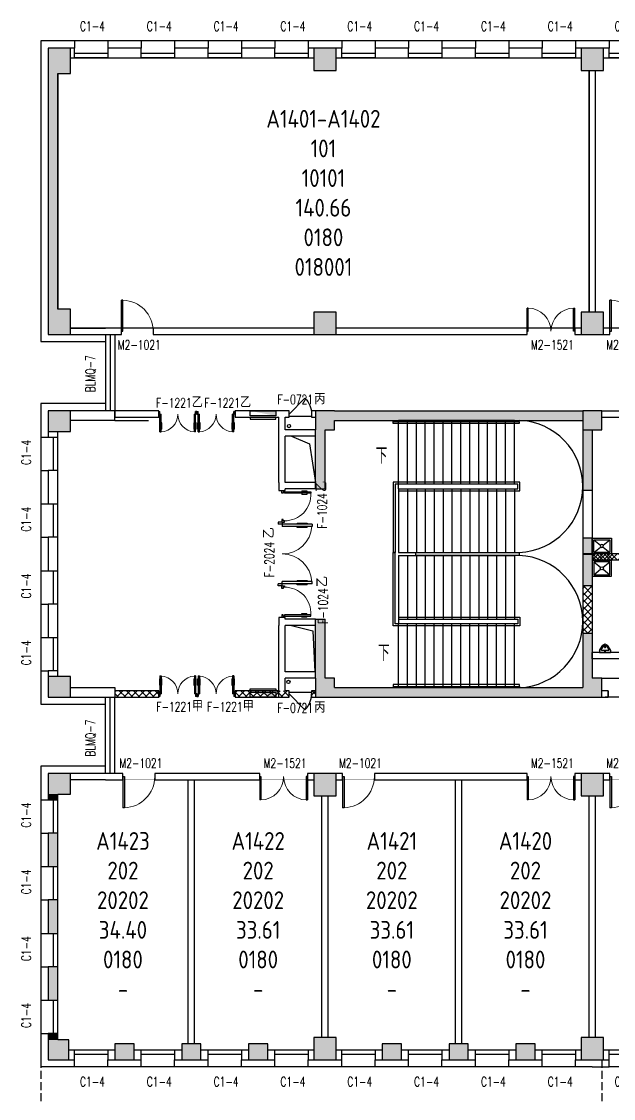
# Model space of a CAD drawing. Extents: x 2066852 to 2142668, y 313528 to 416301.
# Drawn here: x 2066877 to 2085477, y 382450 to 416301 of the extents above; entities that cross this region are included whole.
import ezdxf

# ---------------------------------------------------------------- set-up
doc = ezdxf.new("R2010")
doc.units = 0
doc.header["$LTSCALE"] = 1000
doc.header["$MEASUREMENT"] = 0
doc.linetypes.add('DASH', pattern=[0.35, 0.25, -0.1])
for name, color, linetype in [('body', 30, 'Continuous'), ('RM$', 5, 'Continuous'), ('RM$TXT', 5, 'Continuous'), ('消防', 222, 'Continuous')]:
    doc.layers.add(name, color=color, linetype=linetype)
doc.styles.add('_TCH_DIM', font='SIMPLEX', dxfattribs={"bigfont": 'GBCBIG'})
doc.styles.add('_TCH_WINDOW', font='txt.shx', dxfattribs={"height": 3.5, "bigfont": 'hztxt.shx'})
doc.styles.get("Standard").update_dxf_attribs({"font": 'gbenor.shx', "bigfont": 'gbcbig.shx'})

# ---------------------------------------------------------------- blocks, each defined once
blk = doc.blocks.new('cde')
at = {"layer": '消防'}
blk.add_hatch(color=256, dxfattribs=at).paths.add_polyline_path([(-873427, -271674), (-874227, -271674), (-873427, -271834)])
blk.add_lwpolyline([(-874227, -271674), (-873427, -271674), (-873427, -271834), (-874227, -271834)], close=True, dxfattribs=at)
blk = doc.blocks.new('$WINLIB2D$00000004')
for p, q in [((-0.5, 0.5), (0.5, 0.5)), ((-0.5, 0.241), (0.5, 0.241)), ((-0.5, -0.5), (0.5, -0.5))]:
    blk.add_line(p, q)
blk = doc.blocks.new('$DorLib2D$00000001')
for p, q in [((0.45, 0.975), (0.5, 0.975)), ((0.45, 0), (0.45, 0.975)), ((0.5, 0), (0.5, 0.975)), ((0.5, 0), (0.45, 0))]:
    blk.add_line(p, q)
at = {"lineweight": 13}
blk.add_arc((0.475, 0), 0.975, 91.4693, 180, dxfattribs=at)
blk = doc.blocks.new('$DorLib2D$00000002')
for p, q in [((-0.5, 0), (-0.5, 0.4875)), ((-0.475, 0.4875), (-0.5, 0.4875)), ((-0.475, 0), (-0.475, 0.4875)), ((0.475, 0), (0.475, 0.4875)), ((0.475, 0.4875), (0.5, 0.4875)), ((0.5, 0), (0.5, 0.4875)), ((-0.5, 0), (-0.475, 0)), ((0.5, 0), (0.475, 0))]:
    blk.add_line(p, q)
at = {"lineweight": 13}
for centre, start, end in [((-0.4875, 0), 0, 88.53072), ((0.4875, 0), 91.46928, 180)]:
    blk.add_arc(centre, 0.4875, start, end, dxfattribs=at)
blk = doc.blocks.new('$DorLib2D$00000011')
at = {"lineweight": 13}
for p, q in [((-0.483, 0.396), (-0.483, 0.235)), ((-0.417, 0.396), (-0.417, 0.235)), ((0.417, 0.396), (0.417, 0.235)), ((0.483, 0.396), (0.483, 0.235))]:
    blk.add_line(p, q, dxfattribs=at)
for p, q in [((-0.483, 0.396), (-0.467, 0.396)), ((-0.467, 0.471), (-0.467, -0.062)), ((-0.467, 0.471), (-0.433, 0.471)), ((-0.433, 0.471), (-0.433, 0.004)), ((-0.417, 0.396), (-0.433, 0.396)), ((0.417, 0.396), (0.433, 0.396)), ((0.433, 0.471), (0.433, 0.004)), ((0.467, 0.471), (0.433, 0.471)), ((0.467, 0.471), (0.467, -0.062)), ((0.483, 0.396), (0.467, 0.396)), ((-0.483, 0.235), (-0.467, 0.235)), ((-0.417, 0.235), (-0.433, 0.235)), ((0.417, 0.235), (0.433, 0.235)), ((0.483, 0.235), (0.467, 0.235)), ((-0.5, 0.004), (-0.433, 0.004)), ((-0.5, 0.004), (-0.5, -0.062)), ((0.5, 0.004), (0.433, 0.004)), ((0.5, 0.004), (0.5, -0.062)), ((-0.5, -0.062), (-0.467, -0.062)), ((0.5, -0.062), (0.467, -0.062))]:
    blk.add_line(p, q)
for centre, start, end in [((-0.467, 0.004), 0, 85.904), ((0.467, 0.004), 94.096, 180)]:
    blk.add_arc(centre, 0.467, start, end, dxfattribs=at)
blk = doc.blocks.new('$DorLib2D$00000009')
at = {"lineweight": 13}
for p, q in [((0.378, 0.782), (0.378, 0.624)), ((0.489, 0.782), (0.489, 0.624))]:
    blk.add_line(p, q, dxfattribs=at)
for p, q in [((0.413, 0.782), (0.378, 0.782)), ((0.413, 0.905), (0.413, 0.081)), ((0.454, 0.905), (0.413, 0.905)), ((0.454, 0.081), (0.454, 0.905)), ((0.489, 0.782), (0.454, 0.782)), ((0.413, 0.624), (0.378, 0.624)), ((0.489, 0.624), (0.454, 0.624)), ((-0.494, 0.081), (-0.453, 0.081)), ((-0.494, -0.002), (-0.494, 0.081)), ((-0.453, 0.081), (-0.453, 0.039)), ((-0.453, 0.039), (-0.412, 0.039)), ((-0.412, 0.039), (-0.412, -0.002)), ((0.413, 0.081), (0.454, 0.081)), ((0.454, 0.039), (0.413, 0.039)), ((0.413, 0.039), (0.413, -0.002)), ((0.495, 0.081), (0.454, 0.081)), ((0.454, 0.081), (0.454, 0.039)), ((0.495, -0.002), (0.495, 0.081)), ((-0.494, -0.002), (-0.494, -0.002)), ((-0.412, -0.002), (-0.494, -0.002)), ((0.413, -0.002), (0.495, -0.002)), ((0.495, -0.002), (0.495, -0.002))]:
    blk.add_line(p, q)
blk.add_arc((0.372, 0.082), 0.825, 87.134, 180.0717, dxfattribs=at)
blk = doc.blocks.new('$DorLib2D$00000114')
at = {"color": 0}
blk.add_line((0.5, 0), (-0.207, 0.707), dxfattribs=at)
blk.add_arc((0.5, 0), 1, 135, 180, dxfattribs=at)
blk = doc.blocks.new('$lvtry$00000221')
for p, q in [((-170, 0, 0), (170, 0, 0)), ((-170, -61, 0), (-170, 0, 0)), ((-162, -88, 0), (-69, -231, 0)), ((-124, -91, 0), (-43, -216, 0)), ((-116, -76, 0), (116, -76, 0)), ((43, -216, 0), (124, -91, 0)), ((69, -231, 0), (162, -88, 0)), ((170, -61, 0), (170, 0, 0))]:
    blk.add_line(p, q)
for centre, radius in [((0, -177, 0), 20), ((0, -38, 0), 17.7)]:
    blk.add_circle(centre, radius)
for centre, radius, start, end in [((-120, -61, 0), 50, 180, 213.0863), ((-116, -86, 0), 10, 90, 213.0863), ((0, -191, 0), 80, 210, 330), ((0, -191, 0), 50, 210, 330), ((116, -86, 0), 10, 326.9137, 90), ((120, -61, 0), 50, 326.9137, 0)]:
    blk.add_arc(centre, radius, start, end)
blk.add_point((0, -38, 0))
blk = doc.blocks.new('$lvtry$00000012')
for p, q in [((-250, -50, 0), (-39, -219, 0)), ((-250, -450, 0), (-39, -281, 0)), ((39, -219, 0), (250, -50, 0)), ((39, -281, 0), (250, -450, 0))]:
    blk.add_line(p, q)
at = {"elevation": 0}
for points in [[(300, -500), (300, 0), (-300, 0), (-300, -500)], [(250, -450), (250, -50), (-250, -50), (-250, -450)]]:
    blk.add_lwpolyline(points, close=True, dxfattribs=at)
blk.add_circle((0, -250, 0), 50)

msp = doc.modelspace()

# ---------------------------------------------------------------- hatches: boundary and pattern name
at = {"layer": 'body'}
for points in [[(2067713, 414665), (2068413, 414665), (2068413, 415465), (2067713, 415465)], [(2076063, 414764), (2076763, 414764), (2076763, 415465), (2076063, 415465)], [(2084463, 414764), (2085163, 414764), (2085163, 415465), (2084463, 415465)], [(2067713, 407264), (2068013, 407264), (2068013, 414665), (2067713, 414665)], [(2067713, 406464), (2068413, 406464), (2068413, 407264), (2067713, 407264)], [(2076063, 406464), (2076763, 406464), (2076763, 407164), (2076063, 407164)], [(2084463, 406464), (2085163, 406464), (2085163, 407164), (2084463, 407164)], [(2067713, 403415), (2068413, 403415), (2068413, 404064), (2067713, 404064)], [(2076113, 403464), (2076713, 403464), (2076713, 404064), (2076113, 404064)], [(2076713, 404064), (2076713, 403764), (2084513, 403764), (2084513, 404064)], [(2084513, 403464), (2085113, 403464), (2085113, 404064), (2084513, 404064)], [(2076413, 403464), (2076113, 403464), (2076113, 401614), (2076413, 401614)], [(2084813, 403464), (2084513, 403464), (2084513, 401564), (2084813, 401564)], [(2084513, 400064), (2084513, 399552), (2084813, 399552), (2084813, 400064)], [(2084513, 399564), (2084513, 398565), (2084813, 398565), (2084813, 399564)], [(2076113, 395664), (2076413, 395664), (2076413, 397514), (2076113, 397514)], [(2084513, 395664), (2084813, 395664), (2084813, 397065), (2084513, 397065)], [(2067713, 395064), (2068413, 395064), (2068413, 395715), (2067713, 395715)], [(2076113, 395064), (2076713, 395064), (2076713, 395664), (2076113, 395664)], [(2084513, 395064), (2085113, 395064), (2085113, 395664), (2084513, 395664)], [(2076713, 395364), (2076713, 395064), (2084513, 395064), (2084513, 395364)], [(2067713, 392015), (2068413, 392015), (2068413, 392664), (2067713, 392664)], [(2076063, 391964), (2076763, 391964), (2076763, 392664), (2076063, 392664)], [(2084463, 391964), (2085163, 391964), (2085163, 392664), (2084463, 392664)], [(2068013, 392015), (2067713, 392015), (2067713, 391840), (2068013, 391840)], [(2067713, 390790), (2067713, 389740), (2068013, 389740), (2068013, 390790)], [(2067713, 388690), (2067713, 387640), (2068013, 387640), (2068013, 388690)], [(2067713, 386590), (2067713, 385540), (2068013, 385540), (2068013, 386590)], [(2067713, 384290), (2068013, 384290), (2068013, 384490), (2067713, 384490)], [(2067713, 383665), (2068363, 383665), (2068363, 384290), (2067713, 384290)], [(2076063, 383665), (2076763, 383665), (2076763, 384364), (2076063, 384364)], [(2084463, 383665), (2085163, 383665), (2085163, 384364), (2084463, 384364)], [(2069813, 383665), (2070413, 383665), (2070413, 384164), (2069813, 384164)], [(2071913, 383665), (2072513, 383665), (2072513, 384164), (2071913, 384164)], [(2074013, 383665), (2074613, 383665), (2074613, 384164), (2074013, 384164)], [(2078213, 383665), (2078813, 383665), (2078813, 384164), (2078213, 384164)], [(2080313, 383665), (2080913, 383665), (2080913, 384164), (2080313, 384164)], [(2082413, 383665), (2083013, 383665), (2083013, 384164), (2082413, 384164)]]:
    msp.add_hatch(color=256, dxfattribs=at).paths.add_polyline_path(points)
h = msp.add_hatch(dxfattribs=at)
h.set_pattern_fill('ANSI37', color=256, scale=100, style=0)
h.set_pattern_definition([(45, (1225189.33, 730170.14), (-112.253202, 112.253202), []), (135, (1225189.33, 730170.14), (-112.253202, -112.253202), [])])
h.paths.add_polyline_path([(2069813, 395264), (2071188, 395264), (2071188, 395064), (2069813, 395064)])
h.paths.add_polyline_path([(2073588, 395264), (2074863, 395264), (2074863, 395064), (2073588, 395064)])
h.paths.add_polyline_path([(2075288, 395264), (2074863, 395264), (2074863, 395064), (2075288, 395064)])
h.paths.add_polyline_path([(2075988, 395264), (2076113, 395264), (2076113, 395064), (2075988, 395064)])
h.paths.add_polyline_path([(2084813, 399365), (2090213, 399365), (2090213, 400015), (2092313, 400015), (2092313, 400215), (2090013, 400215), (2090013, 399564), (2084813, 399564)])
h.paths.add_polyline_path([(2102213, 395264), (2110263, 395264), (2110263, 395064), (2102213, 395064)])
h.paths.add_polyline_path([(2133413, 395264), (2134113, 395264), (2134113, 395064), (2133413, 395064)])
h.paths.add_polyline_path([(2135913, 395064), (2136513, 395064), (2136513, 395264), (2135913, 395264)])
h.paths.add_polyline_path([(2137713, 395264), (2141113, 395264), (2141113, 395064), (2137713, 395064)])
h = msp.add_hatch(dxfattribs=at)
h.set_pattern_fill('ANSI37', color=256, scale=100, style=0)
h.set_pattern_definition([(45, (146285.54, -51265.35), (-112.253202, 112.253202), []), (135, (146285.54, -51265.35), (-112.253202, -112.253202), [])])
h.paths.add_polyline_path([(2084513, 398564), (2084813, 398564), (2084813, 397064), (2084513, 397064)])

# ---------------------------------------------------------------- linework, layer by layer
for p, q in [((2067488, 415690), (2067488, 406240)), ((2068538, 415690), (2067488, 415690)), ((2068538, 415690), (2068538, 415465)), ((2070638, 415690), (2069588, 415690)), ((2069588, 415690), (2069588, 415465)), ((2070638, 415690), (2070638, 415465)), ((2072738, 415690), (2071688, 415690)), ((2071688, 415690), (2071688, 415465)), ((2072738, 415690), (2072738, 415465)), ((2074838, 415690), (2073788, 415690)), ((2073788, 415690), (2073788, 415465)), ((2074838, 415690), (2074838, 415465)), ((2076413, 415690), (2075888, 415690)), ((2075888, 415690), (2075888, 415465)), ((2076938, 415690), (2076413, 415690)), ((2076938, 415690), (2076938, 415465)), ((2079038, 415690), (2077988, 415690)), ((2077988, 415690), (2077988, 415465)), ((2079038, 415690), (2079038, 415465)), ((2081138, 415690), (2080088, 415690)), ((2080088, 415690), (2080088, 415465)), ((2081138, 415690), (2081138, 415465)), ((2083238, 415690), (2082188, 415690)), ((2082188, 415690), (2082188, 415465)), ((2083238, 415690), (2083238, 415465)), ((2084813, 415690), (2084288, 415690)), ((2084288, 415690), (2084288, 415465)), ((2085338, 415690), (2084813, 415690)), ((2085338, 415690), (2085338, 415465)), ((2068413, 415465), (2067713, 415465)), ((2067713, 415465), (2067713, 414665)), ((2068538, 415465), (2068413, 415465)), ((2068413, 414665), (2068413, 415465)), ((2068538, 415164), (2068538, 415465)), ((2070638, 415465), (2069588, 415465)), ((2069588, 415465), (2069588, 415164)), ((2070638, 415164), (2070638, 415465)), ((2072738, 415465), (2071688, 415465)), ((2071688, 415465), (2071688, 415164)), ((2072738, 415164), (2072738, 415465)), ((2074838, 415465), (2073788, 415465)), ((2073788, 415465), (2073788, 415164)), ((2074838, 415164), (2074838, 415465)), ((2076063, 415465), (2075888, 415465)), ((2075888, 415465), (2075888, 415164)), ((2076763, 415465), (2076063, 415465)), ((2076063, 415465), (2076063, 414764)), ((2076938, 415465), (2076763, 415465)), ((2076763, 414764), (2076763, 415465)), ((2076938, 415164), (2076938, 415465)), ((2079038, 415465), (2077988, 415465)), ((2077988, 415465), (2077988, 415164)), ((2079038, 415164), (2079038, 415465)), ((2081138, 415465), (2080088, 415465)), ((2080088, 415465), (2080088, 415164)), ((2081138, 415164), (2081138, 415465)), ((2083238, 415465), (2082188, 415465)), ((2082188, 415465), (2082188, 415164)), ((2083238, 415164), (2083238, 415465)), ((2084463, 415465), (2084288, 415465)), ((2084288, 415465), (2084288, 415164)), ((2085163, 415465), (2084463, 415465)), ((2084463, 415465), (2084463, 414764)), ((2085338, 415465), (2085163, 415465)), ((2085163, 414764), (2085163, 415465)), ((2085338, 415164), (2085338, 415465)), ((2068413, 415164), (2068538, 415164)), ((2069588, 415164), (2070638, 415164)), ((2071688, 415164), (2072738, 415164)), ((2073788, 415164), (2074838, 415164)), ((2075888, 415164), (2076063, 415164)), ((2076763, 415164), (2076938, 415164)), ((2077988, 415164), (2079038, 415164)), ((2080088, 415164), (2081138, 415164)), ((2082188, 415164), (2083238, 415164)), ((2084288, 415164), (2084463, 415164)), ((2085163, 415164), (2085338, 415164)), ((2076063, 414764), (2076763, 414764)), ((2084463, 414764), (2085163, 414764)), ((2084713, 407164), (2084713, 414764)), ((2084913, 407164), (2084913, 414764)), ((2067713, 414665), (2067713, 407264)), ((2068013, 414665), (2068013, 407264)), ((2068013, 414665), (2068413, 414665)), ((2067713, 407264), (2067713, 406464)), ((2068413, 407264), (2068013, 407264)), ((2068413, 406464), (2068413, 407264)), ((2076763, 407164), (2076063, 407164)), ((2076063, 407164), (2076063, 406464)), ((2076763, 406464), (2076763, 407164)), ((2085163, 407164), (2084463, 407164)), ((2084463, 407164), (2084463, 406464)), ((2085163, 406464), (2085163, 407164)), ((2068413, 406664), (2069513, 406664)), ((2070013, 406664), (2069513, 406664)), ((2070013, 406464), (2070013, 406664)), ((2076063, 406664), (2071013, 406664)), ((2071013, 406664), (2071013, 406464)), ((2082763, 406664), (2076763, 406664)), ((2082763, 406464), (2082763, 406664)), ((2084463, 406664), (2084263, 406664)), ((2084263, 406664), (2084263, 406464)), ((2085363, 406664), (2085163, 406664)), ((2085363, 406464), (2085363, 406664)), ((2067488, 406240), (2069513, 406240)), ((2067713, 406464), (2068413, 406464)), ((2068413, 406464), (2069513, 406464)), ((2069513, 406464), (2070013, 406464)), ((2069513, 406464), (2069513, 404064)), ((2069663, 406464), (2069663, 404064)), ((2069813, 406464), (2069813, 404064)), ((2071013, 406464), (2076063, 406464)), ((2076063, 406464), (2076763, 406464)), ((2076763, 406464), (2082763, 406464)), ((2084263, 406464), (2084463, 406464)), ((2084463, 406464), (2085163, 406464)), ((2085163, 406464), (2085363, 406464)), ((2067488, 404290), (2067488, 403240)), ((2069513, 404290), (2067488, 404290)), ((2068413, 404064), (2067713, 404064)), ((2067713, 404064), (2067713, 403415)), ((2069813, 404064), (2068413, 404064)), ((2068413, 403415), (2068413, 404064)), ((2069813, 403764), (2069813, 404064)), ((2071188, 404064), (2069813, 404064)), ((2069813, 404064), (2069813, 403864)), ((2069813, 403864), (2071188, 403864)), ((2071188, 403864), (2071188, 404064)), ((2075063, 404064), (2073588, 404064)), ((2073588, 404064), (2073588, 403864)), ((2073588, 403864), (2074963, 403864)), ((2074963, 403464), (2074963, 403864)), ((2075288, 404064), (2075063, 404064)), ((2075163, 403864), (2075288, 403864)), ((2075163, 403464), (2075163, 403864)), ((2075288, 403864), (2075288, 404064)), ((2075288, 403894), (2075988, 403894)), ((2076113, 404064), (2075988, 404064)), ((2075988, 404064), (2075988, 403864)), ((2075988, 403864), (2076113, 403864)), ((2076713, 404064), (2076113, 404064)), ((2076113, 404064), (2076113, 403464)), ((2076713, 404064), (2084513, 404064)), ((2085113, 404064), (2084513, 404064)), ((2084513, 404064), (2084513, 403464)), ((2085113, 404064), (2090113, 404064)), ((2085113, 403464), (2085113, 404064)), ((2085113, 403864), (2090013, 403864)), ((2069813, 403764), (2068413, 403764)), ((2069813, 403764), (2070863, 403764)), ((2076713, 403764), (2084513, 403764)), ((2076713, 403464), (2076713, 403764)), ((2078513, 403764), (2084513, 403764)), ((2082363, 403764), (2078723, 403764)), ((2078723, 401764), (2078723, 403764)), ((2079003, 401764), (2079003, 403764)), ((2079283, 401764), (2079283, 403764)), ((2079563, 401764), (2079563, 403764)), ((2079843, 401764), (2079843, 403764)), ((2080123, 401764), (2080123, 403764)), ((2080403, 401764), (2080403, 403764)), ((2080683, 401764), (2080683, 403764)), ((2080963, 401764), (2080963, 403764)), ((2081243, 401764), (2081243, 403764)), ((2081523, 401764), (2081523, 403764)), ((2081803, 401764), (2081803, 403764)), ((2082083, 401764), (2082083, 403764)), ((2082363, 401764), (2082363, 403764)), ((2084513, 403764), (2084513, 395364)), ((2067488, 403240), (2067713, 403240)), ((2067713, 403415), (2067713, 403240)), ((2067713, 403415), (2068413, 403415)), ((2067713, 403240), (2068013, 403240)), ((2068013, 403240), (2068013, 403415)), ((2074963, 401814), (2074963, 403464)), ((2076113, 403464), (2075163, 403464)), ((2076113, 403264), (2075163, 403264)), ((2075163, 401814), (2075163, 403264)), ((2076113, 401614), (2076113, 403464)), ((2076413, 401614), (2076413, 403464)), ((2076413, 403464), (2076713, 403464)), ((2084513, 403464), (2085113, 403464)), ((2084513, 403464), (2084513, 401564)), ((2084813, 403464), (2084813, 401564)), ((2067488, 402190), (2067488, 401140)), ((2067488, 402190), (2067713, 402190)), ((2067713, 402190), (2067713, 401140)), ((2068013, 402190), (2067713, 402190)), ((2068013, 401140), (2068013, 402190)), ((2074963, 401814), (2074963, 401560)), ((2076113, 401814), (2075163, 401814)), ((2082533, 401824), (2078553, 401824)), ((2078553, 401824), (2078553, 399614)), ((2082533, 401554), (2082533, 401824)), ((2074963, 401560), (2075163, 401560)), ((2076113, 401614), (2075163, 401614)), ((2075163, 401560), (2075163, 401614)), ((2076113, 401614), (2076413, 401614)), ((2082473, 401764), (2078613, 401764)), ((2078613, 401764), (2078613, 399614)), ((2078723, 401614), (2078723, 401764)), ((2082363, 401764), (2078723, 401764)), ((2078723, 401614), (2082363, 401614)), ((2078723, 401614), (2078723, 399614)), ((2078723, 401614), (2082473, 401614)), ((2078723, 401614), (2078723, 401554)), ((2078723, 401554), (2082533, 401554)), ((2079003, 401614), (2079003, 399614)), ((2079283, 401614), (2079283, 399614)), ((2079563, 401614), (2079563, 399614)), ((2079843, 401614), (2079843, 399614)), ((2080123, 401614), (2080123, 399614)), ((2080403, 401614), (2080403, 399614)), ((2080683, 401614), (2080683, 399614)), ((2080963, 401614), (2080963, 399614)), ((2081243, 401614), (2081243, 399614)), ((2081523, 401614), (2081523, 399614)), ((2081803, 401614), (2081803, 399614)), ((2082083, 401614), (2082083, 399614)), ((2082363, 401614), (2082363, 399614)), ((2082473, 401614), (2082473, 401764)), ((2084513, 401564), (2084513, 397364)), ((2084813, 401564), (2084513, 401564)), ((2084813, 401564), (2084813, 397065)), ((2067488, 401140), (2067713, 401140)), ((2067713, 401140), (2068013, 401140)), ((2067488, 400090), (2067488, 399040)), ((2067488, 400090), (2067713, 400090)), ((2067713, 400090), (2067713, 399040)), ((2068013, 400090), (2067713, 400090)), ((2068013, 399040), (2068013, 400090)), ((2084513, 400064), (2084513, 399552)), ((2084813, 400064), (2084513, 400064)), ((2084813, 400064), (2084813, 399552)), ((2078613, 399614), (2078553, 399614)), ((2078553, 397304), (2078553, 399614)), ((2078553, 399614), (2078613, 399614)), ((2078613, 397364), (2078613, 399614)), ((2078723, 399614), (2082363, 399614)), ((2078723, 399514), (2082363, 399514)), ((2078723, 399514), (2078723, 397514)), ((2079003, 399514), (2079003, 397514)), ((2079283, 399514), (2079283, 397514)), ((2079563, 399514), (2079563, 397514)), ((2079843, 399514), (2079843, 397514)), ((2080123, 399514), (2080123, 397514)), ((2080403, 399514), (2080403, 397514)), ((2080683, 399514), (2080683, 397514)), ((2080963, 399514), (2080963, 397514)), ((2081243, 399514), (2081243, 397514)), ((2081523, 399514), (2081523, 397514)), ((2081803, 399514), (2081803, 397514)), ((2082083, 399514), (2082083, 397514)), ((2082363, 399514), (2082363, 397514)), ((2084513, 399564), (2084513, 398565)), ((2084813, 399564), (2084513, 399564)), ((2084813, 399552), (2084513, 399552)), ((2084813, 399370), (2085008, 399564)), ((2084813, 399564), (2084813, 398565)), ((2090013, 399564), (2084813, 399564)), ((2085023, 399365), (2084823, 399564)), ((2085033, 399365), (2085233, 399564)), ((2085248, 399365), (2085048, 399564)), ((2085257, 399365), (2085457, 399564)), ((2085472, 399365), (2085272, 399564)), ((2090013, 399365), (2084813, 399365)), ((2067488, 399040), (2067713, 399040)), ((2067713, 399040), (2068013, 399040)), ((2084813, 398565), (2084513, 398565)), ((2067488, 397990), (2067488, 396940)), ((2067488, 397990), (2067713, 397990)), ((2067713, 397990), (2067713, 396940)), ((2068013, 397990), (2067713, 397990)), ((2068013, 396940), (2068013, 397990)), ((2075163, 397569), (2074963, 397569)), ((2074963, 397569), (2074963, 397314)), ((2075163, 397514), (2075163, 397569)), ((2076113, 397514), (2075163, 397514)), ((2076113, 395664), (2076113, 397514)), ((2076113, 397514), (2076413, 397514)), ((2076413, 395664), (2076413, 397514)), ((2078723, 397574), (2082533, 397574)), ((2078723, 397574), (2078723, 397514)), ((2078723, 397514), (2078723, 397364)), ((2078723, 397514), (2082363, 397514)), ((2078723, 397514), (2082473, 397514)), ((2082473, 397514), (2082473, 397364)), ((2082533, 397574), (2082533, 397304)), ((2074963, 395664), (2074963, 397314)), ((2076113, 397314), (2075163, 397314)), ((2075163, 395864), (2075163, 397314)), ((2082533, 397304), (2078553, 397304)), ((2082473, 397364), (2078613, 397364)), ((2082363, 397364), (2078723, 397364)), ((2078723, 395364), (2078723, 397364)), ((2079003, 395364), (2079003, 397364)), ((2079283, 395364), (2079283, 397364)), ((2079563, 395364), (2079563, 397364)), ((2079843, 395364), (2079843, 397364)), ((2080123, 395364), (2080123, 397364)), ((2080403, 395364), (2080403, 397364)), ((2080683, 395364), (2080683, 397364)), ((2080963, 395364), (2080963, 397364)), ((2081243, 395364), (2081243, 397364)), ((2081523, 395364), (2081523, 397364)), ((2081803, 395364), (2081803, 397364)), ((2082083, 395364), (2082083, 397364)), ((2082363, 395364), (2082363, 397364)), ((2067488, 396940), (2067713, 396940)), ((2067713, 396940), (2068013, 396940)), ((2084513, 397065), (2084513, 395664)), ((2084813, 397065), (2084513, 397065)), ((2084813, 397065), (2084813, 395664)), ((2088114, 396464), (2084813, 396464)), ((2084813, 396264), (2084813, 396464)), ((2088014, 396264), (2084813, 396264)), ((2067488, 395890), (2067488, 394840)), ((2067488, 395890), (2067713, 395890)), ((2068013, 395890), (2067713, 395890)), ((2067713, 395890), (2067713, 395715)), ((2068013, 395715), (2068013, 395890)), ((2076113, 395864), (2075163, 395864)), ((2068413, 395715), (2067713, 395715)), ((2067713, 395715), (2067713, 395064)), ((2068413, 395064), (2068413, 395715)), ((2074963, 395064), (2074963, 395664)), ((2075163, 395264), (2075163, 395664)), ((2076113, 395664), (2075163, 395664)), ((2076113, 395664), (2076113, 395064)), ((2076713, 395664), (2076413, 395664)), ((2076713, 395364), (2076713, 395664)), ((2084513, 395664), (2084513, 395364)), ((2085113, 395664), (2084813, 395664)), ((2085113, 395664), (2088014, 395664)), ((2085113, 395064), (2085113, 395664)), ((2067713, 395064), (2068413, 395064)), ((2068413, 395364), (2069813, 395364)), ((2068413, 395064), (2069813, 395064)), ((2069513, 392664), (2069513, 395064)), ((2069663, 392664), (2069663, 395064)), ((2069813, 395364), (2069813, 395064)), ((2071188, 395264), (2069813, 395264)), ((2069813, 395264), (2069813, 395064)), ((2069813, 392664), (2069813, 395064)), ((2069813, 395064), (2071188, 395064)), ((2071188, 395064), (2071188, 395264)), ((2074963, 395264), (2073588, 395264)), ((2073588, 395264), (2073588, 395064)), ((2073588, 395064), (2074963, 395064)), ((2074963, 395064), (2074963, 395264)), ((2074963, 395064), (2075288, 395064)), ((2075288, 395264), (2075163, 395264)), ((2075288, 395064), (2075288, 395264)), ((2075288, 395226), (2075988, 395226)), ((2076113, 395264), (2075988, 395264)), ((2075988, 395264), (2075988, 395064)), ((2075988, 395064), (2076113, 395064)), ((2076113, 395064), (2076713, 395064)), ((2076713, 395364), (2084513, 395364)), ((2076713, 395064), (2084513, 395064)), ((2078513, 395364), (2084513, 395364)), ((2082363, 395364), (2078723, 395364)), ((2084513, 395064), (2085113, 395064)), ((2085313, 395264), (2085113, 395264)), ((2085113, 395064), (2085313, 395064)), ((2088213, 395064), (2085213, 395064)), ((2085313, 395064), (2085313, 395264)), ((2067488, 394840), (2069513, 394840)), ((2067488, 392890), (2067488, 391840)), ((2069513, 392890), (2067488, 392890)), ((2068413, 392664), (2067713, 392664)), ((2067713, 392664), (2067713, 392015)), ((2069513, 392664), (2068413, 392664)), ((2068413, 392015), (2068413, 392664)), ((2069513, 392465), (2068413, 392465)), ((2070063, 392664), (2069513, 392664)), ((2069513, 392465), (2070063, 392465)), ((2070063, 392465), (2070063, 392664)), ((2074363, 392664), (2071063, 392664)), ((2071063, 392664), (2071063, 392465)), ((2071063, 392465), (2074363, 392465)), ((2072113, 384164), (2072113, 392465)), ((2072313, 384164), (2072313, 392465)), ((2074363, 392465), (2074363, 392664)), ((2076063, 392664), (2075863, 392664)), ((2075863, 392664), (2075863, 392465)), ((2075863, 392465), (2076063, 392465)), ((2076763, 392664), (2076063, 392664)), ((2076063, 392664), (2076063, 391964)), ((2076963, 392664), (2076763, 392664)), ((2076763, 391964), (2076763, 392664)), ((2076763, 392465), (2076963, 392465)), ((2076963, 392465), (2076963, 392664)), ((2082763, 392664), (2077963, 392664)), ((2077963, 392664), (2077963, 392465)), ((2077963, 392465), (2082763, 392465)), ((2080513, 384164), (2080513, 392465)), ((2080713, 384164), (2080713, 392465)), ((2082763, 392465), (2082763, 392664)), ((2084463, 392664), (2084263, 392664)), ((2084263, 392664), (2084263, 392465)), ((2084263, 392465), (2084463, 392465)), ((2085163, 392664), (2084463, 392664)), ((2084463, 392664), (2084463, 391964)), ((2085363, 392664), (2085163, 392664)), ((2085163, 391964), (2085163, 392664)), ((2085163, 392465), (2085363, 392465)), ((2085363, 392465), (2085363, 392664)), ((2067713, 392015), (2067713, 391840)), ((2068013, 391840), (2068013, 392015)), ((2068013, 392015), (2068413, 392015)), ((2067488, 391840), (2067713, 391840)), ((2067713, 391840), (2068013, 391840)), ((2076063, 391964), (2076763, 391964)), ((2076313, 384364), (2076313, 391964)), ((2076513, 384364), (2076513, 391964)), ((2084463, 391964), (2085163, 391964)), ((2084713, 384364), (2084713, 391964)), ((2084913, 384364), (2084913, 391964)), ((2067488, 390790), (2067488, 389740)), ((2067488, 390790), (2067713, 390790)), ((2067713, 390790), (2067713, 389740)), ((2068013, 390790), (2067713, 390790)), ((2068013, 389740), (2068013, 390790)), ((2067488, 389740), (2067713, 389740)), ((2067713, 389740), (2068013, 389740)), ((2067488, 388690), (2067488, 387640)), ((2067488, 388690), (2067713, 388690)), ((2067713, 388690), (2067713, 387640)), ((2068013, 388690), (2067713, 388690)), ((2068013, 387640), (2068013, 388690)), ((2067488, 387640), (2067713, 387640)), ((2067713, 387640), (2068013, 387640)), ((2067488, 386590), (2067488, 385540)), ((2067488, 386590), (2067713, 386590)), ((2067713, 386590), (2067713, 385540)), ((2068013, 386590), (2067713, 386590)), ((2068013, 385540), (2068013, 386590)), ((2067488, 385540), (2067713, 385540)), ((2067713, 385540), (2068013, 385540)), ((2067488, 384490), (2067488, 383440)), ((2067488, 384490), (2067713, 384490)), ((2068013, 384490), (2067713, 384490)), ((2067713, 384490), (2067713, 384290)), ((2067713, 384290), (2067713, 383665)), ((2068013, 384290), (2068013, 384490)), ((2068363, 384290), (2068013, 384290)), ((2068363, 383665), (2068363, 384290)), ((2076763, 384364), (2076063, 384364)), ((2076063, 384364), (2076063, 383665)), ((2076763, 383665), (2076763, 384364)), ((2085163, 384364), (2084463, 384364)), ((2084463, 384364), (2084463, 383665)), ((2085163, 383665), (2085163, 384364)), ((2068538, 383965), (2068363, 383965)), ((2068538, 383665), (2068538, 383965)), ((2069813, 383965), (2069588, 383965)), ((2069588, 383965), (2069588, 383665)), ((2070413, 384164), (2069813, 384164)), ((2069813, 384164), (2069813, 383665)), ((2070413, 383665), (2070413, 384164)), ((2070638, 383965), (2070413, 383965)), ((2070638, 383665), (2070638, 383965)), ((2071913, 383965), (2071688, 383965)), ((2071688, 383965), (2071688, 383665)), ((2072513, 384164), (2071913, 384164)), ((2071913, 384164), (2071913, 383665)), ((2072513, 383665), (2072513, 384164)), ((2072738, 383965), (2072513, 383965)), ((2072738, 383665), (2072738, 383965)), ((2074013, 383965), (2073788, 383965)), ((2073788, 383965), (2073788, 383665)), ((2074613, 384164), (2074013, 384164)), ((2074013, 384164), (2074013, 383665)), ((2074613, 383665), (2074613, 384164)), ((2074838, 383965), (2074613, 383965)), ((2074838, 383665), (2074838, 383965)), ((2076063, 383965), (2075888, 383965)), ((2075888, 383965), (2075888, 383665)), ((2076938, 383965), (2076763, 383965)), ((2076938, 383665), (2076938, 383965)), ((2078213, 383965), (2077988, 383965)), ((2077988, 383965), (2077988, 383665)), ((2078813, 384164), (2078213, 384164)), ((2078213, 384164), (2078213, 383665)), ((2078813, 383665), (2078813, 384164)), ((2079038, 383965), (2078813, 383965)), ((2079038, 383665), (2079038, 383965)), ((2080313, 383965), (2080088, 383965)), ((2080088, 383965), (2080088, 383665)), ((2080913, 384164), (2080313, 384164)), ((2080313, 384164), (2080313, 383665)), ((2080913, 383665), (2080913, 384164)), ((2081138, 383965), (2080913, 383965)), ((2081138, 383665), (2081138, 383965)), ((2082413, 383965), (2082188, 383965)), ((2082188, 383965), (2082188, 383665)), ((2083013, 384164), (2082413, 384164)), ((2082413, 384164), (2082413, 383665)), ((2083013, 383665), (2083013, 384164)), ((2083238, 383965), (2083013, 383965)), ((2083238, 383665), (2083238, 383965)), ((2084463, 383965), (2084288, 383965)), ((2084288, 383965), (2084288, 383665)), ((2085338, 383965), (2085163, 383965)), ((2085338, 383665), (2085338, 383965)), ((2067713, 383665), (2068363, 383665)), ((2068363, 383665), (2068538, 383665)), ((2068538, 383440), (2068538, 383665)), ((2069588, 383665), (2069813, 383665)), ((2069588, 383440), (2069588, 383665)), ((2069813, 383665), (2070413, 383665)), ((2070413, 383665), (2070638, 383665)), ((2070638, 383440), (2070638, 383665)), ((2071688, 383665), (2071913, 383665)), ((2071688, 383440), (2071688, 383665)), ((2071913, 383665), (2072513, 383665)), ((2072513, 383665), (2072738, 383665)), ((2072738, 383440), (2072738, 383665)), ((2073788, 383665), (2074013, 383665)), ((2073788, 383440), (2073788, 383665)), ((2074013, 383665), (2074613, 383665)), ((2074613, 383665), (2074838, 383665)), ((2074838, 383440), (2074838, 383665)), ((2075888, 383665), (2076063, 383665)), ((2075888, 383440), (2075888, 383665)), ((2076063, 383665), (2076763, 383665)), ((2076763, 383665), (2076938, 383665)), ((2076938, 383440), (2076938, 383665)), ((2077988, 383665), (2078213, 383665)), ((2077988, 383440), (2077988, 383665)), ((2078213, 383665), (2078813, 383665)), ((2078813, 383665), (2079038, 383665)), ((2079038, 383440), (2079038, 383665)), ((2080088, 383665), (2080313, 383665)), ((2080088, 383440), (2080088, 383665)), ((2080313, 383665), (2080913, 383665)), ((2080913, 383665), (2081138, 383665)), ((2081138, 383440), (2081138, 383665)), ((2082188, 383665), (2082413, 383665)), ((2082188, 383440), (2082188, 383665)), ((2082413, 383665), (2083013, 383665)), ((2083013, 383665), (2083238, 383665)), ((2083238, 383440), (2083238, 383665)), ((2084288, 383665), (2084463, 383665)), ((2084288, 383440), (2084288, 383665)), ((2084463, 383665), (2085163, 383665)), ((2085163, 383665), (2085338, 383665)), ((2085338, 383440), (2085338, 383665)), ((2068538, 383440), (2067488, 383440)), ((2070113, 383440), (2069588, 383440)), ((2070638, 383440), (2070113, 383440)), ((2072213, 383440), (2071688, 383440)), ((2072738, 383440), (2072213, 383440)), ((2074313, 383440), (2073788, 383440)), ((2074838, 383440), (2074313, 383440)), ((2076313, 383440), (2075888, 383440)), ((2076938, 383440), (2076313, 383440)), ((2078513, 383440), (2077988, 383440)), ((2079038, 383440), (2078513, 383440)), ((2080613, 383440), (2080088, 383440)), ((2081138, 383440), (2080613, 383440)), ((2082713, 383440), (2082188, 383440)), ((2083238, 383440), (2082713, 383440)), ((2084813, 383440), (2084288, 383440)), ((2084813, 383440), (2085338, 383440))]:
    msp.add_line(p, q, dxfattribs=at)
at = {"layer": 'body', "linetype": 'DASH'}
for p, q in [((2085313, 395264), (2085313, 395064)), ((2067488, 383665), (2067488, 342265)), ((2085113, 383665), (2085113, 342265))]:
    msp.add_line(p, q, dxfattribs=at)
at = {"layer": 'body'}
for points in [[(2078556, 403724), (2078556, 403764)], [(2082513, 403723), (2082513, 403763)], [(2075363, 403264), (2075925, 403023), (2076113, 401814)], [(2075363, 397314), (2076033, 397147), (2076096, 395864)], [(2078556, 395404), (2078556, 395364)], [(2082522, 395404), (2082522, 395364)]]:
    msp.add_lwpolyline(points, dxfattribs=at)
for points in [[(2078666, 403664), (2078556, 403664), (2078556, 403724), (2082513, 403723), (2082513, 403663)], [(2079264, 399614), (2082513, 399614), (2082513, 399514), (2079264, 399514)], [(2078666, 395464), (2078556, 395464), (2078556, 395404), (2082522, 395404), (2082522, 395464)]]:
    msp.add_lwpolyline(points, close=True, dxfattribs=at)
for points in [[(2078517, 402662, 0, 0, 0), (2083016, 402662, 0, 0, 0), (2083016, 400562, 0, 0, 0), (2081472, 400562, 120, 0, 0), (2081022, 400562, 0, 0, 0)], [(2078592, 396467, 0, 0, 0), (2083016, 396467, 0, 0, 0), (2083016, 398567, 0, 0, 0), (2081442, 398567, 120, 0, 0), (2080992, 398567, 0, 0, 0)]]:
    msp.add_lwpolyline(points, format="xyseb", dxfattribs=at)
for centre, radius, start, end in [((2082438, 401689), 2076, 272.0877, 87.9123), ((2082437, 397439), 2077, 272.3597, 87.8929)]:
    msp.add_arc(centre, radius, start, end, dxfattribs=at)
at = {"layer": 'RM$'}
for points in [[(2068013, 414665), (2068413, 414665), (2068413, 415164), (2076063, 415164), (2076063, 414764), (2076763, 414764), (2076763, 415164), (2084463, 415164), (2084463, 414764), (2084713, 414764), (2084713, 407164), (2084463, 407164), (2084463, 406664), (2076763, 406664), (2076763, 407164), (2076063, 407164), (2076063, 406664), (2068413, 406664), (2068413, 407264), (2068013, 407264)], [(2084913, 414764), (2085163, 414764), (2085163, 415164), (2092863, 415164), (2092863, 414764), (2093563, 414764), (2093563, 415164), (2097313, 415164), (2097313, 406664), (2093563, 406664), (2093563, 407164), (2092863, 407164), (2092863, 406664), (2085163, 406664), (2085163, 407164), (2084913, 407164)]]:
    msp.add_lwpolyline(points, close=True, dxfattribs=at)
at = {"layer": 'RM$', "const_width": 1}
for points in [[(2068413, 392465), (2068413, 392015), (2068013, 392015), (2068013, 384290), (2068363, 384290), (2068363, 383965), (2069813, 383965), (2069813, 384164), (2070413, 384164), (2070413, 383965), (2071913, 383965), (2071913, 384164), (2072113, 384164), (2072113, 392465)], [(2072313, 392465), (2072313, 384164), (2072513, 384164), (2072513, 383965), (2074013, 383965), (2074013, 384164), (2074613, 384164), (2074613, 383965), (2076063, 383965), (2076063, 384364), (2076313, 384364), (2076313, 391964), (2076063, 391964), (2076063, 392465)], [(2076763, 392465), (2076763, 391964), (2076513, 391964), (2076513, 384364), (2076763, 384364), (2076763, 383965), (2078213, 383965), (2078213, 384164), (2078813, 384164), (2078813, 383965), (2080313, 383965), (2080313, 384164), (2080513, 384164), (2080513, 392465)], [(2080713, 392465), (2080713, 384164), (2080913, 384164), (2080913, 383965), (2082413, 383965), (2082413, 384164), (2083013, 384164), (2083013, 383965), (2084463, 383965), (2084463, 384364), (2084713, 384364), (2084713, 391964), (2084463, 391964), (2084463, 392465)], [(2085163, 392465), (2085163, 391964), (2084913, 391964), (2084913, 384364), (2085163, 384364), (2085163, 383965), (2088913, 383965), (2088913, 392465)]]:
    msp.add_lwpolyline(points, close=True, dxfattribs=at)
at = {"layer": '消防'}
for p, q in [((2074063, 403864), (2074063, 403805)), ((2074863, 403805), (2074863, 403864)), ((2074063, 403805), (2074863, 403805)), ((2074063, 395264), (2074063, 395325)), ((2074063, 395325), (2074863, 395325)), ((2074863, 395325), (2074863, 395264))]:
    msp.add_line(p, q, dxfattribs=at)
at = {"layer": '消防', "linetype": 'Continuous'}
for centre in [(2075283, 403584), (2075263, 395544)]:
    msp.add_circle(centre, 50, dxfattribs=at)

# ---------------------------------------------------------------- block references
at = {"layer": 'body'}
ref = msp.add_blockref('$WINLIB2D$00000004', (2069063, 415427), dxfattribs=dict(at, xscale=1050, yscale=525, zscale=1050, rotation=180))
ref.add_attrib('A', 'C1-4', (2068713, 416003), dxfattribs={"height": 297.5, "style": '_TCH_WINDOW', "width": 0.705882})
ref = msp.add_blockref('$WINLIB2D$00000004', (2071163, 415427), dxfattribs=dict(at, xscale=1050, yscale=525, zscale=1050, rotation=180))
ref.add_attrib('A', 'C1-4', (2070813, 416003), dxfattribs={"height": 297.5, "style": '_TCH_WINDOW', "width": 0.705882})
ref = msp.add_blockref('$WINLIB2D$00000004', (2073263, 415427), dxfattribs=dict(at, xscale=1050, yscale=525, zscale=1050, rotation=180))
ref.add_attrib('A', 'C1-4', (2072913, 416003), dxfattribs={"height": 297.5, "style": '_TCH_WINDOW', "width": 0.705882})
ref = msp.add_blockref('$WINLIB2D$00000004', (2075363, 415427), dxfattribs=dict(at, xscale=1050, yscale=525, zscale=1050, rotation=180))
ref.add_attrib('A', 'C1-4', (2075013, 416003), dxfattribs={"height": 297.5, "style": '_TCH_WINDOW', "width": 0.705882})
ref = msp.add_blockref('$WINLIB2D$00000004', (2077463, 415427), dxfattribs=dict(at, xscale=1050, yscale=525, zscale=1050, rotation=180))
ref.add_attrib('A', 'C1-4', (2077113, 416003), dxfattribs={"height": 297.5, "style": '_TCH_WINDOW', "width": 0.705882})
ref = msp.add_blockref('$WINLIB2D$00000004', (2079563, 415427), dxfattribs=dict(at, xscale=1050, yscale=525, zscale=1050, rotation=180))
ref.add_attrib('A', 'C1-4', (2079213, 416003), dxfattribs={"height": 297.5, "style": '_TCH_WINDOW', "width": 0.705882})
ref = msp.add_blockref('$WINLIB2D$00000004', (2081663, 415427), dxfattribs=dict(at, xscale=1050, yscale=525, zscale=1050, rotation=180))
ref.add_attrib('A', 'C1-4', (2081313, 416003), dxfattribs={"height": 297.5, "style": '_TCH_WINDOW', "width": 0.705882})
ref = msp.add_blockref('$WINLIB2D$00000004', (2083763, 415427), dxfattribs=dict(at, xscale=1050, yscale=525, zscale=1050, rotation=180))
ref.add_attrib('A', 'C1-4', (2083413, 416003), dxfattribs={"height": 297.5, "style": '_TCH_WINDOW', "width": 0.705882})
ref = msp.add_blockref('$WINLIB2D$00000004', (2085863, 415427), dxfattribs=dict(at, xscale=1050, yscale=525, zscale=1050, rotation=180))
ref.add_attrib('A', 'C1-4', (2085513, 416003), dxfattribs={"height": 297.5, "style": '_TCH_WINDOW', "width": 0.705882})
ref = msp.add_blockref('$DorLib2D$00000001', (2070513, 406565), dxfattribs=dict(at, xscale=-1000, yscale=1000, zscale=-1000, rotation=4.833410587928281e-11))
ref.add_attrib('A', 'M2-1021', (2069901, 405991), dxfattribs={"height": 297.5, "style": '_TCH_WINDOW', "width": 0.705882})
ref = msp.add_blockref('$DorLib2D$00000002', (2083513, 406565), dxfattribs=dict(at, xscale=1500, yscale=1500, zscale=1500, rotation=4.580675624641443e-11))
ref.add_attrib('A', 'M2-1521', (2082883, 405991), dxfattribs={"height": 297.5, "style": '_TCH_WINDOW', "width": 0.705882})
ref = msp.add_blockref('$DorLib2D$00000001', (2085863, 406565), dxfattribs=dict(at, xscale=-1000, yscale=1000, zscale=-1000))
ref.add_attrib('A', 'M2-1021', (2085251, 405991), dxfattribs={"height": 297.5, "style": '_TCH_WINDOW', "width": 0.705882})
for name, p, xscale, yscale, zscale, rotation in [('$DorLib2D$00000114', (2075638, 403964), 700, -700, 700, 179.9999999976799), ('$DorLib2D$00000011', (2071788, 403964), 1200, 1200, 1200, 179.9999999943399), ('$DorLib2D$00000011', (2072988, 403964), 1200, 1200, 1200, 179.9999999943399), ('$DorLib2D$00000009', (2075063, 401060), 1000, -1000, 1000, 89.99999999999703), ('$DorLib2D$00000011', (2075063, 399564), 2000, -2000, 2000, 89.99999999999703), ('$DorLib2D$00000009', (2075063, 398069), -1000, -1000, -1000, 89.99999999999703), ('$DorLib2D$00000011', (2071788, 395164), 1200, -1200, 1200, 180.0000000049553), ('$DorLib2D$00000011', (2072988, 395164), 1200, -1200, 1200, 180.0000000049553), ('$DorLib2D$00000114', (2075638, 395164), 700, 700, 700, 180.0000000000058)]:
    msp.add_blockref(name, p, dxfattribs=dict(at, xscale=xscale, yscale=yscale, zscale=zscale, rotation=rotation))
ref = msp.add_blockref('$WINLIB2D$00000004', (2067751, 402715), dxfattribs=dict(at, xscale=-1050, yscale=525, zscale=-1050, rotation=270))
ref.add_attrib('A', 'C1-4', (2067174, 402365), dxfattribs={"height": 297.5, "rotation": 90, "style": '_TCH_WINDOW', "width": 0.705882})
ref = msp.add_blockref('$WINLIB2D$00000004', (2067751, 400615), dxfattribs=dict(at, xscale=-1050, yscale=525, zscale=-1050, rotation=270))
ref.add_attrib('A', 'C1-4', (2067174, 400265), dxfattribs={"height": 297.5, "rotation": 90, "style": '_TCH_WINDOW', "width": 0.705882})
at = {"layer": 'body', "yscale": -0.9999999999999996, "rotation": 2.703032757587941e-10}
msp.add_blockref('$lvtry$00000012', (2085113, 399564), dxfattribs=at)
at = {"layer": 'body', "rotation": 359.9999999997298}
msp.add_blockref('$lvtry$00000012', (2085113, 399364), dxfattribs=at)
at = {"layer": 'body'}
ref = msp.add_blockref('$WINLIB2D$00000004', (2067751, 398515), dxfattribs=dict(at, xscale=-1050, yscale=525, zscale=-1050, rotation=270))
ref.add_attrib('A', 'C1-4', (2067174, 398165), dxfattribs={"height": 297.5, "rotation": 90, "style": '_TCH_WINDOW', "width": 0.705882})
ref = msp.add_blockref('$WINLIB2D$00000004', (2067751, 396415), dxfattribs=dict(at, xscale=-1050, yscale=525, zscale=-1050, rotation=270))
ref.add_attrib('A', 'C1-4', (2067174, 396065), dxfattribs={"height": 297.5, "rotation": 90, "style": '_TCH_WINDOW', "width": 0.705882})
at = {"layer": 'body', "yscale": -1}
msp.add_blockref('$lvtry$00000221', (2085213, 396464, 400), dxfattribs=at)
at = {"layer": 'body'}
ref = msp.add_blockref('$DorLib2D$00000001', (2070563, 392565), dxfattribs=dict(at, xscale=1000, yscale=1000, zscale=1000, rotation=180))
ref.add_attrib('A', 'M2-1021', (2069951, 392841), dxfattribs={"height": 297.5, "style": '_TCH_WINDOW', "width": 0.705882})
ref = msp.add_blockref('$DorLib2D$00000002', (2075113, 392565), dxfattribs=dict(at, xscale=-1500, yscale=1500, zscale=-1500, rotation=180))
ref.add_attrib('A', 'M2-1521', (2074483, 392840), dxfattribs={"height": 297.5, "style": '_TCH_WINDOW', "width": 0.705882})
ref = msp.add_blockref('$DorLib2D$00000001', (2077463, 392565), dxfattribs=dict(at, xscale=1000, yscale=1000, zscale=1000, rotation=180))
ref.add_attrib('A', 'M2-1021', (2076851, 392841), dxfattribs={"height": 297.5, "style": '_TCH_WINDOW', "width": 0.705882})
ref = msp.add_blockref('$DorLib2D$00000002', (2083513, 392565), dxfattribs=dict(at, xscale=-1500, yscale=1500, zscale=-1500, rotation=180))
ref.add_attrib('A', 'M2-1521', (2082883, 392840), dxfattribs={"height": 297.5, "style": '_TCH_WINDOW', "width": 0.705882})
ref = msp.add_blockref('$DorLib2D$00000001', (2085863, 392565), dxfattribs=dict(at, xscale=1000, yscale=1000, zscale=1000, rotation=180))
ref.add_attrib('A', 'M2-1021', (2085251, 392841), dxfattribs={"height": 297.5, "style": '_TCH_WINDOW', "width": 0.705882})
ref = msp.add_blockref('$WINLIB2D$00000004', (2067751, 391315), dxfattribs=dict(at, xscale=-1050, yscale=525, zscale=-1050, rotation=270))
ref.add_attrib('A', 'C1-4', (2067174, 390965), dxfattribs={"height": 297.5, "rotation": 90, "style": '_TCH_WINDOW', "width": 0.705882})
ref = msp.add_blockref('$WINLIB2D$00000004', (2067751, 389215), dxfattribs=dict(at, xscale=-1050, yscale=525, zscale=-1050, rotation=270))
ref.add_attrib('A', 'C1-4', (2067174, 388865), dxfattribs={"height": 297.5, "rotation": 90, "style": '_TCH_WINDOW', "width": 0.705882})
ref = msp.add_blockref('$WINLIB2D$00000004', (2067751, 387115), dxfattribs=dict(at, xscale=-1050, yscale=525, zscale=-1050, rotation=270))
ref.add_attrib('A', 'C1-4', (2067174, 386765), dxfattribs={"height": 297.5, "rotation": 90, "style": '_TCH_WINDOW', "width": 0.705882})
ref = msp.add_blockref('$WINLIB2D$00000004', (2067751, 385015), dxfattribs=dict(at, xscale=-1050, yscale=525, zscale=-1050, rotation=270))
ref.add_attrib('A', 'C1-4', (2067174, 384665), dxfattribs={"height": 297.5, "rotation": 90, "style": '_TCH_WINDOW', "width": 0.705882})
ref = msp.add_blockref('$WINLIB2D$00000004', (2069063, 383702), dxfattribs=dict(at, xscale=1050, yscale=-525, zscale=1050, rotation=180))
ref.add_attrib('A', 'C1-4', (2068713, 382828), dxfattribs={"height": 297.5, "style": '_TCH_WINDOW', "width": 0.705882})
ref = msp.add_blockref('$WINLIB2D$00000004', (2071163, 383702), dxfattribs=dict(at, xscale=1050, yscale=-525, zscale=1050, rotation=180))
ref.add_attrib('A', 'C1-4', (2070813, 382828), dxfattribs={"height": 297.5, "style": '_TCH_WINDOW', "width": 0.705882})
ref = msp.add_blockref('$WINLIB2D$00000004', (2073263, 383702), dxfattribs=dict(at, xscale=1050, yscale=-525, zscale=1050, rotation=180))
ref.add_attrib('A', 'C1-4', (2072913, 382828), dxfattribs={"height": 297.5, "style": '_TCH_WINDOW', "width": 0.705882})
ref = msp.add_blockref('$WINLIB2D$00000004', (2075363, 383702), dxfattribs=dict(at, xscale=1050, yscale=-525, zscale=1050, rotation=180))
ref.add_attrib('A', 'C1-4', (2075013, 382828), dxfattribs={"height": 297.5, "style": '_TCH_WINDOW', "width": 0.705882})
ref = msp.add_blockref('$WINLIB2D$00000004', (2077463, 383702), dxfattribs=dict(at, xscale=1050, yscale=-525, zscale=1050, rotation=180))
ref.add_attrib('A', 'C1-4', (2077113, 382828), dxfattribs={"height": 297.5, "style": '_TCH_WINDOW', "width": 0.705882})
ref = msp.add_blockref('$WINLIB2D$00000004', (2079563, 383702), dxfattribs=dict(at, xscale=1050, yscale=-525, zscale=1050, rotation=180))
ref.add_attrib('A', 'C1-4', (2079213, 382828), dxfattribs={"height": 297.5, "style": '_TCH_WINDOW', "width": 0.705882})
ref = msp.add_blockref('$WINLIB2D$00000004', (2081663, 383702), dxfattribs=dict(at, xscale=1050, yscale=-525, zscale=1050, rotation=180))
ref.add_attrib('A', 'C1-4', (2081313, 382828), dxfattribs={"height": 297.5, "style": '_TCH_WINDOW', "width": 0.705882})
ref = msp.add_blockref('$WINLIB2D$00000004', (2083763, 383702), dxfattribs=dict(at, xscale=1050, yscale=-525, zscale=1050, rotation=180))
ref.add_attrib('A', 'C1-4', (2083413, 382828), dxfattribs={"height": 297.5, "style": '_TCH_WINDOW', "width": 0.705882})
ref = msp.add_blockref('$WINLIB2D$00000004', (2085863, 383702), dxfattribs=dict(at, xscale=-1050, yscale=525, zscale=-1050))
ref.add_attrib('A', 'C1-4', (2085513, 382828), dxfattribs={"height": 297.5, "style": '_TCH_WINDOW', "width": 0.705882})
at = {"layer": '消防'}
for p in [(2948290, 675739), (2948290, 666899)]:
    msp.add_blockref('cde', p, dxfattribs=at)

# ---------------------------------------------------------------- texts
at = {"layer": 'body', "style": '_TCH_WINDOW', "width": 0.705882}
for s, rotation, p in [('BLMQ-7', 90, (2069186, 404644)), ('F-0721', 360, (2074920, 404270)), ('F-1221', 360, (2071106, 404164)), ('F-1221', 360, (2072623, 404164)), ('F-1024', 90, (2076470, 400360)), ('F-2024', 90, (2074813, 398829)), ('F-1024', 90, (2076497, 397369)), ('F-1221', 0, (2071115, 394614)), ('F-1221', 0, (2072708, 394614)), ('BLMQ-7', 90, (2069186, 393190))]:
    msp.add_text(s, height=297.5, rotation=rotation, dxfattribs=at).set_placement(p)
at = {"layer": 'body', "style": '_TCH_WINDOW'}
for s, rotation, p in [('乙', 360, (2072226, 404164)), ('乙', 360, (2073743, 404164)), ('丙', 360, (2076075, 404270)), ('乙', 90, (2076470, 401515)), ('乙', 90, (2074813, 400054)), ('乙', 90, (2076497, 398524)), ('甲', 0, (2072235, 394614)), ('甲', 0, (2073828, 394614))]:
    msp.add_text(s, height=350, rotation=rotation, dxfattribs=at).set_placement(p)
at = {"layer": 'body'}
for s, height, style, p in [('下', 506, '_TCH_DIM', (2078007, 402399)), ('下', 506, '_TCH_DIM', (2078082, 396205)), ('丙', 350, '_TCH_WINDOW', (2076075, 394575))]:
    msp.add_text(s, height=height, dxfattribs=dict(at, style=style)).set_placement(p)
at = {"layer": 'body', "style": '_TCH_WINDOW', "width": 0.705882}
msp.add_text('F-0721', height=297.5, dxfattribs=at).set_placement((2074920, 394575))
at = {"layer": 'RM$TXT', "char_height": 558.8, "attachment_point": 8}
for s, insert in [('A1401-A1402^M^J101^M^J10101^M^J140.66^M^J0180^M^J018001^M^J', (2076363, 408307)), ('A1423^M^J202^M^J20202^M^J34.40^M^J0180^M^J-^M^J', (2070063, 385607)), ('A1422^M^J202^M^J20202^M^J33.61^M^J0180^M^J-^M^J', (2074313, 385607)), ('A1421^M^J202^M^J20202^M^J33.61^M^J0180^M^J-^M^J', (2078513, 385607)), ('A1420^M^J202^M^J20202^M^J33.61^M^J0180^M^J-^M^J', (2082713, 385607))]:
    msp.add_mtext(s, dxfattribs=dict(at, insert=insert))

doc.saveas('drawing.dxf')
